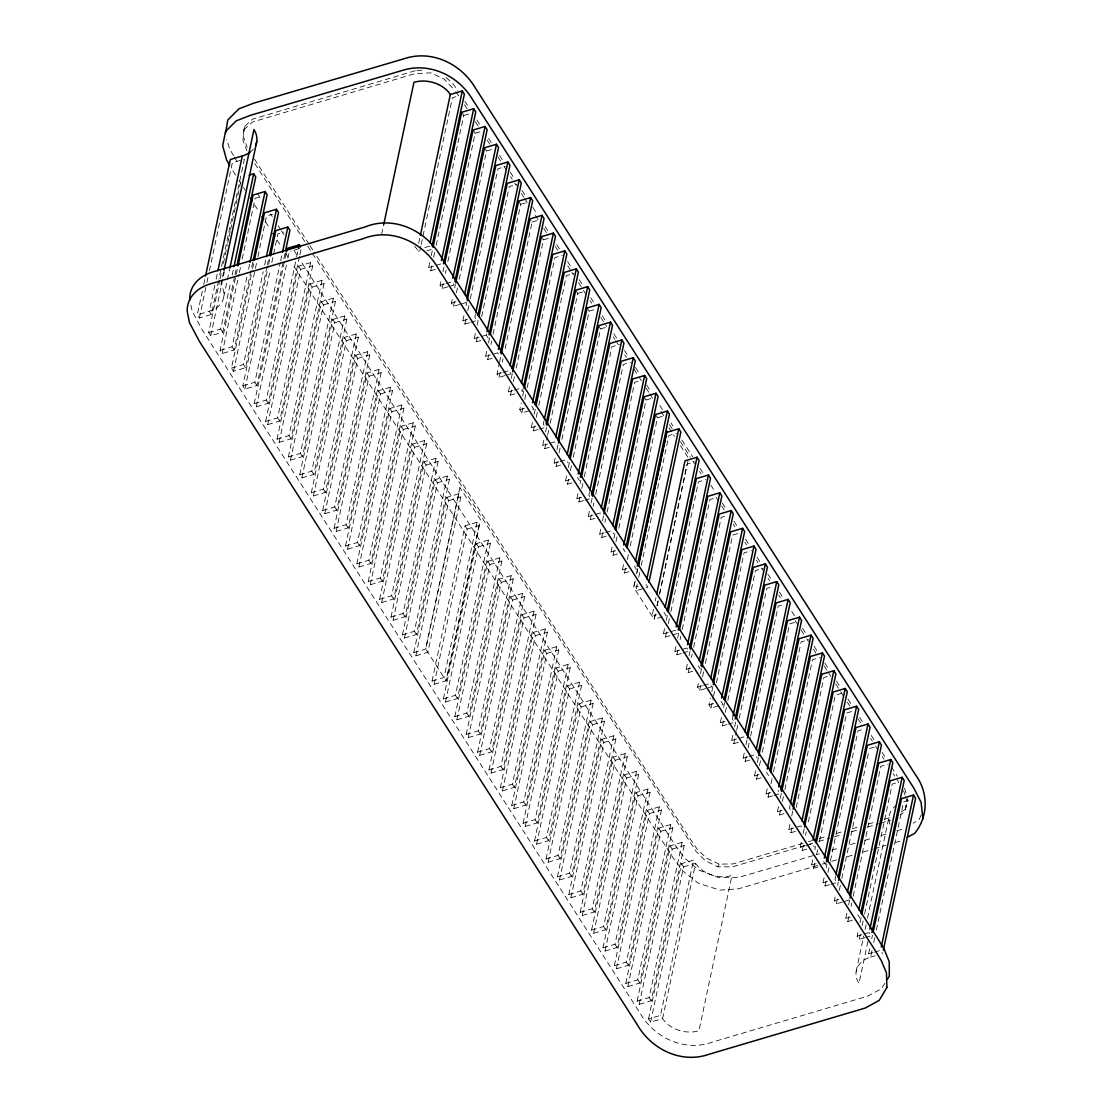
<?xml version="1.0" encoding="UTF-8"?>
<svg xmlns="http://www.w3.org/2000/svg" width="1113" height="1113" viewBox="0 0 1113 1113"><rect width="100%" height="100%" fill="white"/><g stroke="black" fill="none" stroke-linecap="round" stroke-linejoin="round"><path stroke-width="0.75" stroke-dasharray="5 3.75" d="M415.232 70.731L252.484 119.202L244.498 126.645L243.83 129.762L242.94 140.168L246.905 150.631M244.498 126.645L243.427 136.76L247.183 147.292M905.481 796.505L906.984 800.97L904.911 811.614L907.721 798.814L904.911 811.614L900.723 814.493M218.538 280.713L211.359 314.464L199.366 318.012L197.307 314.798L203.401 286.097M203.762 284.413L205.195 277.666M199.366 318.012L206.531 284.26M206.893 282.563L207.978 277.499M209.411 270.751L232.367 162.748L244.359 159.201L218.899 279.015M214.809 285.373L209.3 311.25L211.359 314.464M216.117 279.182L217.55 272.435M234.593 276.539L222.753 332.231L210.747 335.778L208.688 332.564L219.804 280.239M220.165 278.556L221.598 271.809M223.393 263.364L227.344 244.804M227.706 243.121L228.777 238.057M229.139 236.373L230.21 231.309M230.572 229.612L241.326 178.984M223.685 271.92L220.944 284.858A27.269 20.201 12 0 1 209.3 311.25L197.307 314.798M210.747 335.778L224.381 271.642M223.755 296.823L229.946 267.718M222.753 332.231L220.694 329.017L230.739 281.756M232.172 275.008L233.605 268.261M234.94 274.855L236.735 266.41M252.79 262.237L234.133 349.997L222.141 353.544L220.082 350.331L237.653 267.635M222.141 353.544L238.989 274.229M239.351 272.532L240.436 267.482M242.217 259.037L255.141 198.281L261.138 196.514M234.133 349.997L232.074 346.783L247.142 275.899M248.575 269.151L249.646 264.087M267.05 266.508L245.528 367.763L233.521 371.311L231.462 368.097L252.261 270.222M252.623 268.525L253.694 263.461M233.521 371.311L255.044 270.056M255.406 268.372L257.548 258.244M257.91 256.56L266.522 216.047L272.518 214.28M245.528 367.763L243.455 364.549L263.197 271.725M264.63 264.977L266.063 258.23M267.398 264.824L268.831 258.077M284.886 253.903L256.908 385.529L244.902 389.077L242.843 385.863L268.316 266.049M268.678 264.351L270.111 257.604M244.902 389.077L270.376 269.263M271.809 262.515L277.902 233.827L283.912 232.047M256.908 385.529L254.849 382.316L280.309 262.501M280.671 260.804L282.104 254.056M299.508 256.477L268.289 403.296L256.296 406.843L254.237 403.629L286.514 251.747M256.296 406.843L286.431 265.089M287.864 258.341L289.297 251.594M268.289 403.296L266.23 400.082L296.364 258.327M296.726 256.644L298.521 248.199M299.856 254.794L301.289 248.046L290.799 251.148M265.617 421.396L298.618 266.146L310.624 262.598L312.683 265.812L279.683 421.062L267.677 424.61L265.617 421.396L277.624 417.848L310.624 262.598M267.677 424.61L300.677 269.36L298.618 266.146M277.012 439.162L310.012 283.912L322.005 280.365L324.064 283.578L291.063 438.828L279.071 442.376L277.012 439.162L289.004 435.614L322.005 280.365M279.071 442.376L312.071 287.126L310.012 283.912M288.392 456.928L321.393 301.679L333.399 298.131L335.458 301.345L302.458 456.608L290.451 460.156L288.392 456.928L300.399 453.394L333.399 298.131M290.451 460.156L323.452 304.892L321.393 301.679M299.773 474.708L332.773 319.445L344.78 315.897L346.839 319.111L313.838 474.375L301.846 477.922L299.773 474.708L311.779 471.161L344.78 315.897M301.846 477.922L334.846 322.659L332.773 319.445M311.32 492.697L344.32 337.448L356.313 333.9L358.372 337.114L325.372 492.363L313.379 495.911L311.32 492.697L323.313 489.15L356.313 333.9M313.379 495.911L346.38 340.661L344.32 337.448M322.7 510.464L355.701 355.214L367.707 351.666L369.766 354.88L336.766 510.144L324.759 513.677L322.7 510.464L334.693 506.916L367.707 351.666M381.634 234.328L383.707 224.631M324.759 513.677L357.76 358.428L355.701 355.214M334.081 528.244L367.081 372.98L379.088 369.433L381.147 372.646L348.146 527.91L336.14 531.457L334.081 528.244L346.087 524.696L379.088 369.433M336.14 531.457L369.14 376.194L367.081 372.98M345.475 546.01L378.476 390.746L390.468 387.199L392.527 390.413L359.527 545.676L347.534 549.224L345.475 546.01L357.468 542.462L390.468 387.199M347.534 549.224L380.535 393.96L378.476 390.746M418.683 243.288L420.185 236.262M420.811 246.223L419.378 252.985L418.001 250.828M421.173 244.54L452.379 97.721L458.375 95.955M356.856 563.776L389.856 408.513L401.863 404.965L403.922 408.179L370.921 563.442L358.915 566.99L356.856 563.776L368.862 560.229L401.863 404.965M358.915 566.99L391.915 411.727L389.856 408.513M435.266 269.416L430.759 270.751L428.7 267.537L429.771 262.473M431.204 255.712L432.651 248.964M430.759 270.751L432.192 263.99M433.625 257.242L434.71 252.178M436.143 245.43L463.759 115.488L461.7 112.274M368.25 581.543L401.25 426.279L413.243 422.731L415.302 425.945L382.302 581.209L370.309 584.756L368.25 581.543L380.243 577.995L413.243 422.731M370.309 584.756L403.309 429.493L401.25 426.279M448.149 286.737L442.153 288.517L440.08 285.304L441.527 278.542M442.96 271.795L444.031 266.73M442.153 288.517L443.586 281.77M445.381 273.325L446.09 269.944M447.885 261.513L475.154 133.254L473.081 130.04M379.63 599.309L412.631 444.045L424.637 440.498L426.696 443.725L393.696 598.975L381.689 602.523L379.63 599.309L391.637 595.761L424.637 440.498M381.689 602.523L414.69 447.273L412.631 444.045M459.53 304.503L453.534 306.284L451.475 303.07L452.908 296.322M454.702 287.877L455.412 284.511M453.534 306.284L454.967 299.536M456.4 292.775L457.833 286.027M459.266 279.28L486.534 151.02L484.475 147.806M391.011 617.075L424.011 461.825L436.018 458.278L438.077 461.492L405.076 616.741L393.084 620.289L391.011 617.075L403.017 613.527L436.018 458.278M393.084 620.289L426.084 465.039L424.011 461.825M469.422 322.714L464.914 324.05L462.855 320.836L464.65 312.391M466.083 305.644L466.806 302.277M464.914 324.05L465.999 318.986M467.794 310.555L468.865 305.491M470.298 298.743L497.914 168.786L505.413 166.574M402.405 634.841L435.406 479.592L447.398 476.044L449.471 479.258L416.471 634.507L404.464 638.055L402.405 634.841L414.398 631.294L447.398 476.044M404.464 638.055L437.465 482.805L435.406 479.592M475.571 313.908L474.861 317.288L476.921 320.502L470.924 322.283M480.802 340.495L476.308 341.816L474.249 338.602L475.682 331.855M477.115 325.107L478.187 320.043M476.308 341.816L477.741 335.069M481.692 316.509L509.309 186.567L516.808 184.341M413.786 652.608L446.786 497.358L458.793 493.81L460.852 497.024L427.851 652.274L415.845 655.821L413.786 652.608L425.792 649.06L458.793 493.81M415.845 655.821L448.845 500.572L446.786 497.358M488.301 338.269L486.242 335.055L486.965 331.674M492.196 358.261L487.689 359.582L485.63 356.369L487.063 349.621M488.496 342.874L489.581 337.809M487.689 359.582L489.122 352.835M490.916 344.404L491.64 341.023M493.073 334.276L520.689 204.333L518.63 201.119M505.079 375.582L499.083 377.349L497.024 374.135L499.167 364.007M499.528 362.323L500.961 355.576M432.039 681.086L465.039 525.823L477.032 522.289L479.105 525.503L446.104 680.753L434.098 684.3L432.039 681.086L444.031 677.539L477.032 522.289M499.083 377.349L500.878 368.918M502.311 362.17L503.02 358.789M505.177 348.661L532.084 222.099L530.025 218.885M434.098 684.3L467.098 529.051L465.039 525.823M514.957 393.793L510.464 395.115L508.404 391.901L509.837 385.154M511.27 378.406L512.356 373.342M443.419 698.853L476.42 543.603L488.426 540.055L490.485 543.269L457.485 698.519L445.478 702.066L443.419 698.853L455.426 695.305L488.426 540.055M510.464 395.115L511.897 388.367M513.33 381.62L514.763 374.872M516.209 368.125L543.464 239.865L541.405 236.652M445.478 702.066L478.479 546.817L476.42 543.603M523.18 388.2L522.47 391.581L520.397 388.354L514.401 390.134M531.791 406.134L533.85 409.347L521.844 412.895L519.785 409.681L521.218 402.92M522.665 396.172L523.736 391.108M454.814 716.619L487.814 561.369L499.807 557.822L501.866 561.035L468.865 716.285L456.873 719.833L454.814 716.619L466.806 713.071L499.807 557.822M521.844 412.895L523.291 406.134M524.724 399.386L525.795 394.322M527.228 387.574L554.844 257.632L562.357 255.42M456.873 719.833L489.873 564.583L487.814 561.369M537.885 429.562L533.391 430.884L531.318 427.67L532.765 420.923M534.198 414.175L535.631 407.428M466.194 734.385L499.194 579.136L511.201 575.588L513.26 578.802L480.26 734.065L468.253 737.599L466.194 734.385L478.2 730.838L511.201 575.588M468.253 737.599L501.253 582.349L499.194 579.136M533.391 430.884L534.824 424.136M536.257 417.389L537.329 412.325M538.762 405.577L566.392 275.634L573.891 273.408M544.048 420.756L543.325 424.123L545.384 427.336L539.388 429.117M549.266 447.329L544.772 448.65L542.713 445.437L544.146 438.689M545.579 431.941L546.65 426.877M477.588 752.165L510.589 596.902L522.581 593.354L524.64 596.568L491.64 751.832L479.647 755.379L477.588 752.165L489.581 748.618L522.581 593.354M479.647 755.379L512.648 600.116L510.589 596.902M544.772 448.65L547.276 436.839M547.638 435.155L548.723 430.091M550.156 423.343L577.772 293.401L575.713 290.187M560.66 465.095L556.152 466.43L554.093 463.203L555.526 456.455M556.973 449.708L558.044 444.644M488.969 769.932L521.969 614.668L533.976 611.12L536.035 614.334L503.034 769.598L491.028 773.145L488.969 769.932L500.975 766.384L533.976 611.12M491.028 773.145L524.028 617.882L521.969 614.668M556.152 466.43L557.585 459.669M559.032 452.921L560.465 446.174M561.898 439.426L589.153 311.167L587.094 307.953M572.04 482.861L567.547 484.197L565.487 480.983L566.92 474.221M568.353 467.474L569.425 462.41M500.349 787.698L533.35 632.434L545.356 628.887L547.415 632.101L514.415 787.364L502.422 790.912L500.349 787.698L512.356 784.15L545.356 628.887M502.422 790.912L535.423 635.648L533.35 632.434M567.547 484.197L568.98 477.435M570.413 470.688L571.845 463.94M573.278 457.193L600.547 328.933L598.488 325.719M583.435 500.627L578.927 501.963L576.868 498.749L578.663 490.304M580.096 483.557L580.819 480.176M511.743 805.464L544.744 650.201L556.737 646.653L558.809 649.867L525.795 805.13L513.803 808.678L511.743 805.464L523.736 801.917L556.737 646.653M513.803 808.678L546.803 653.414L544.744 650.201M578.927 501.963L580.36 495.215M581.793 488.454L582.878 483.39M584.311 476.642L611.927 346.7L619.426 344.487M589.584 491.821L588.874 495.202L590.933 498.415L584.923 500.182M594.815 518.394L590.321 519.729L588.262 516.515L589.695 509.768M591.128 503.006L592.199 497.956M523.124 823.23L556.124 667.967L568.131 664.419L570.19 667.647L537.189 822.897L525.183 826.444L523.124 823.23L535.13 819.683L568.131 664.419M525.183 826.444L558.183 671.195L556.124 667.967M590.321 519.729L591.754 512.982M593.187 506.22L593.897 502.853M595.692 494.409L623.322 364.466L630.821 362.254M534.518 840.997L567.519 685.747L579.511 682.199L581.57 685.413L548.57 840.663L536.577 844.211L534.518 840.997L546.511 837.449L579.511 682.199M606.195 536.16L601.702 537.496L599.643 534.282L601.076 527.534M602.509 520.787L603.942 514.025M536.577 844.211L569.578 688.961L567.519 685.747M601.702 537.496L603.135 530.748M604.929 522.303L605.653 518.936M607.086 512.189L634.702 382.232L640.698 380.465M617.59 553.94L613.082 555.262L611.023 552.048L612.108 546.984M613.903 538.553L614.974 533.489M546.052 858.999L579.052 703.736L591.045 700.188L593.104 703.402L560.103 858.666L548.111 862.213L546.052 858.999L558.044 855.452L591.045 700.188M613.082 555.262L614.529 548.514M615.962 541.767L617.033 536.703M618.828 528.258L646.083 400.012L644.024 396.785M548.111 862.213L581.111 706.95L579.052 703.736M628.97 571.706L624.476 573.028L622.417 569.814L623.85 563.067M557.432 876.766L590.433 721.502L602.439 717.955L604.498 721.182L571.498 876.432L559.491 879.98L557.432 876.766L569.439 873.218L602.439 717.955M624.476 573.028L625.909 566.28M627.342 559.533L628.414 554.469M630.208 546.024L657.477 417.778L655.418 414.565M559.491 879.98L592.492 724.716L590.433 721.502M634.73 582.266L633.659 587.358L654.263 619.51L655.696 612.72M636.539 573.779L637.624 568.687M635.231 580.833L633.798 587.581L638.306 586.259M637.026 572.402L637.749 569.021M568.826 894.532L601.827 739.282L613.82 735.735L615.879 738.949L582.878 894.198L570.886 897.746L568.826 894.532L580.819 890.984L613.82 735.735M637.29 584.047L635.857 590.794L647.863 587.247L645.804 584.033M638.737 577.299L639.808 572.235M641.241 565.487L668.857 435.545L676.356 433.319M570.886 897.746L603.886 742.496L601.827 739.282M580.207 912.298L613.207 757.049L625.214 753.501L627.273 756.715L594.272 911.964L582.266 915.512L580.207 912.298L592.213 908.751L625.214 753.501M582.266 915.512L615.266 760.262L613.207 757.049M653.484 609.312L652.051 616.059L656.545 614.724M655.279 600.867L655.988 597.5M655.181 614.209L654.11 619.273L666.103 615.726L664.044 612.512M656.976 605.778L658.047 600.714M659.494 593.966L687.111 464.024L694.609 461.798M657.143 605.931L658.228 600.839M659.661 594.05L688.53 458.278L680.099 445.117M591.587 930.065L624.588 774.815L636.594 771.267L638.653 774.481L605.653 929.731L593.66 933.278L591.587 930.065L603.594 926.517L636.594 771.267M593.66 933.278L626.661 778.029L624.588 774.815M669.998 635.718L665.491 637.039L663.431 633.826L664.864 627.078M666.297 620.331L667.383 615.266M665.491 637.039L666.924 630.292M668.37 623.544L669.442 618.48M670.875 611.733L698.491 481.79L705.99 479.564M602.982 947.831L635.982 792.581L647.975 789.034L650.048 792.247L617.033 947.511L605.041 951.045L602.982 947.831L614.974 944.283L647.975 789.034M605.041 951.045L638.041 795.795L635.982 792.581M681.379 653.484L676.885 654.806L674.826 651.592L676.259 644.844M677.692 638.097L678.763 633.033M676.885 654.806L678.318 648.058M680.113 639.627L680.822 636.246M682.255 629.499L709.885 499.556L715.882 497.775M614.362 965.611L647.363 810.347L659.369 806.8L661.428 810.014L628.428 965.277L616.421 968.825L614.362 965.611L626.369 962.063L659.369 806.8M616.421 968.825L649.422 813.561L647.363 810.347M692.773 671.25L688.265 672.572L686.206 669.358L687.639 662.611M689.072 655.863L690.157 650.799M688.265 672.572L689.698 665.824M691.493 657.393L692.216 654.013M693.649 647.265L721.266 517.322L727.262 515.542M625.756 983.377L658.757 828.114L670.749 824.566L672.809 827.78L639.808 983.043L627.815 986.591L625.756 983.377L637.749 979.83L670.749 824.566M627.815 986.591L660.816 831.328L658.757 828.114M705.656 688.571L699.66 690.352L697.587 687.124L699.034 680.377M700.467 673.629L701.538 668.565M699.66 690.352L701.093 683.591M702.526 676.843L703.959 670.096M705.392 663.348L732.66 535.089L738.656 533.322M637.137 1001.144L670.137 845.88L682.144 842.332L684.203 845.546L651.202 1000.81L639.196 1004.357L637.137 1001.144L649.143 997.596L682.144 842.332M639.196 1004.357L672.196 849.094L670.137 845.88M720.974 701.357L723.047 704.571L711.04 708.118L708.981 704.905L710.414 698.143M711.847 691.396L712.918 686.331M711.04 708.118L713.196 697.99M713.544 696.307L714.991 689.545M716.424 682.798L744.04 552.855L751.539 550.643M648.531 1018.91L681.532 863.646L693.524 860.099L695.583 863.312A27.269 20.201 12 0 0 731.951 875.514L698.95 1030.777A27.269 20.201 12 0 1 662.583 1018.576L650.59 1022.124L648.531 1018.91L660.524 1015.362L693.524 860.099M650.59 1022.124L683.591 866.86L681.532 863.646M726.928 724.549L722.42 725.885L720.361 722.671L721.794 715.909M723.589 707.478L724.674 702.414M722.42 725.885L723.867 719.137M725.3 712.376L726.372 707.312M727.805 700.564L755.421 570.621L762.934 568.409M733.077 715.742L732.368 719.123L734.427 722.337L728.431 724.104M738.309 742.315L733.815 743.651L731.756 740.437L733.189 733.69M734.622 726.928L736.055 720.181M733.815 743.651L736.319 731.839M736.681 730.156L737.752 725.092M739.199 718.33L766.815 588.387L772.812 586.621M749.703 760.082L745.195 761.417L743.136 758.203L744.569 751.456M746.002 744.708L747.087 739.644M745.195 761.417L746.628 754.67M748.075 747.922L750.218 737.794M750.579 736.11L778.196 606.154L784.206 604.387M761.083 777.862L756.59 779.183L754.531 775.97L755.964 769.222M757.397 762.475L758.468 757.41M756.59 779.183L758.023 772.436M759.456 765.688L760.889 758.941M762.322 752.179L789.59 623.934L795.586 622.153M772.617 795.851L768.123 797.186L766.064 793.972L767.859 785.528M768.123 797.186L769.194 792.122M770.989 783.677L772.06 778.627M773.493 771.865L801.123 641.923L808.622 639.711M784.011 813.617L779.503 814.953L777.444 811.739L778.877 804.991M780.31 798.23L781.396 793.179M779.503 814.953L780.936 808.205M782.369 801.457L783.455 796.393M784.888 789.632L812.504 659.689L820.003 657.477M790.16 804.81L789.451 808.191L791.51 811.405M795.392 831.383L790.898 832.719L788.825 829.505L790.272 822.757M791.705 816.01L792.776 810.946M790.898 832.719L792.679 824.288M796.268 807.412L823.898 677.469L829.895 675.688M806.772 849.163L802.278 850.485L800.219 847.271L801.29 842.207M803.085 833.776L804.17 828.712M802.278 850.485L803.711 843.737M805.506 835.293L806.229 831.926M808.372 821.797L835.279 695.235L841.275 693.455M818.166 866.93L813.659 868.251L811.6 865.038L813.033 858.29M814.827 849.859L815.551 846.478M813.659 868.251L815.106 861.504M816.539 854.756L817.972 848.009M819.405 841.261L846.659 713.002L852.669 711.221M829.547 884.696L825.053 886.018L822.994 882.804L824.789 874.373M826.222 867.625L826.931 864.245M825.053 886.018L826.486 879.27M827.919 872.522L830.075 862.394M830.437 860.711L858.053 730.768L864.05 728.987M835.71 875.889L834.987 879.256L836.364 881.399M842.444 902.017L836.433 903.798L834.374 900.57L835.807 893.822M837.602 885.392L838.326 882.011M836.433 903.798L837.866 897.036M839.313 890.289L840.385 885.225M841.818 878.477L869.072 750.218M852.321 920.228L847.828 921.564L845.769 918.35L847.202 911.589M848.635 904.841L850.068 898.094M847.828 921.564L849.261 914.803M851.055 906.372L851.765 902.991M853.198 896.243L880.828 766.3L888.327 764.088M865.204 937.549L859.208 939.33L857.149 936.116L858.582 929.355M860.015 922.607L861.1 917.543M859.208 939.33L860.641 932.583M862.074 925.821L863.159 920.757M864.592 914.01L892.209 784.067L898.205 782.3M856.147 971.51L863.702 935.936M865.079 929.466L866.109 924.611M867.486 918.142L889.148 816.246M867.89 941.431L858.958 983.475A27.269 20.201 12 0 1 870.603 957.097L872.383 948.652M875.096 955.761L870.603 957.097L868.53 953.883L869.976 947.135M871.757 938.69L872.481 935.31M873.691 942.544L874.721 937.689M876.334 930.092L903.603 801.833L909.599 800.066M921.119 815.022L919.115 819.613L913.244 823.189M307.675 246.056L696.251 851.626L705.155 860.586L717.829 866.832L719.151 864.105L732.952 863.952L805.464 842.597M884.863 983.28L881.301 988.9L867.472 996.232L710.984 1042.519C683.591 1051.91 653.693 1037.219 639.85 1012.802L202.302 330.018L192.187 311.209L190.49 303.167M243.83 129.762L252.47 122.027L414.565 73.736L430.759 72.832L444.129 79.051L454.939 90.431M901.196 811.975L905.217 809.388M896.883 830.827L904.424 828.559M463.759 115.488L469.756 113.721M475.154 133.254L481.15 131.487M486.534 151.02L492.53 149.253M300.677 269.36L312.683 265.812M520.689 204.333L526.686 202.552M424.818 247.545L429.312 246.21L431.371 249.437L426.877 250.759M312.071 287.126L324.064 283.578M532.084 222.099L538.08 220.318M208.688 332.564L220.694 329.017M428.7 267.537L434.696 265.757M436.199 265.311L440.706 263.99M323.452 304.892L335.458 301.345M543.464 239.865L549.46 238.085M220.082 350.331L232.074 346.783M440.08 285.304L444.588 283.968M446.09 283.523L452.087 281.756L454.146 284.97L449.652 286.291M334.846 322.659L346.839 319.111M231.462 368.097L243.455 364.549M451.475 303.07L455.968 301.734M461.032 304.072L465.526 302.736L463.467 299.522M346.38 340.661L358.372 337.114M242.843 385.863L254.849 382.316M462.855 320.836L467.363 319.501M357.76 358.428L369.766 354.88M577.772 293.401L583.769 291.62M254.237 403.629L266.23 400.082M474.249 338.602L480.246 336.836M481.748 336.39L486.242 335.055M369.14 376.194L381.147 372.646M589.153 311.167L595.163 309.4M485.63 356.369L497.636 352.821L499.695 356.035M380.535 393.96L392.527 390.413M600.547 328.933L606.543 327.166M497.024 374.135L501.518 372.813M503.02 372.368L509.017 370.587L511.076 373.801L506.582 375.137M391.915 411.727L403.922 408.179M508.404 391.901L512.898 390.58M403.309 429.493L415.302 425.945M519.785 409.681L524.293 408.346M414.69 447.273L426.696 443.725M531.318 427.67L535.826 426.349M426.084 465.039L438.077 461.492M646.083 400.012L652.093 398.231M542.713 445.437L548.709 443.67M550.212 443.224L554.705 441.889L556.764 445.103M437.465 482.805L449.471 479.258M657.477 417.778L663.473 415.998M554.093 463.203L558.601 461.881M560.103 461.436L566.1 459.655L568.159 462.883M448.845 500.572L460.852 497.024M565.487 480.983L569.981 479.647M467.098 529.051L479.105 525.503M576.868 498.749L581.376 497.414M478.479 546.817L490.485 543.269M588.262 516.515L594.259 514.735M595.761 514.289L600.255 512.968L602.314 516.182M489.873 564.583L501.866 561.035M599.643 534.282L604.136 532.946M605.639 532.501L611.635 530.734L613.708 533.948M501.253 582.349L513.26 578.802M611.023 552.048L615.531 550.712M512.648 600.116L524.64 596.568M622.417 569.814L626.911 568.493M524.028 617.882L536.035 614.334M535.423 635.648L547.415 632.101M546.803 653.414L558.809 649.867M663.431 633.826L669.428 632.059M670.93 631.614L675.438 630.278L677.497 633.492L671.501 635.273M558.183 671.195L570.19 667.647M674.826 651.592L686.818 648.044L688.877 651.258L682.881 653.039M569.578 688.961L581.57 685.413M686.206 669.358L690.714 668.037M581.111 706.95L593.104 703.402M697.587 687.124L702.094 685.803M703.597 685.358L709.593 683.577L711.652 686.804L707.158 688.126M592.492 724.716L604.498 721.182M708.981 704.905L713.475 703.569M603.886 742.496L615.879 738.949M720.361 722.671L724.869 721.335M615.266 760.262L627.273 756.715M731.756 740.437L737.752 738.656M739.255 738.211L743.748 736.889L745.807 740.103M626.661 778.029L638.653 774.481M743.136 758.203L747.644 756.868M749.132 756.423L755.143 754.656L757.202 757.87M638.041 795.795L650.048 792.247M754.531 775.97L759.024 774.634M649.422 813.561L661.428 810.014M869.434 748.534L876.933 746.322M766.064 793.972L770.558 792.637M774.119 795.405L780.116 793.639L778.057 790.425M660.816 831.328L672.809 827.78M777.444 811.739L781.938 810.403M672.196 849.094L684.203 845.546M788.825 829.505L800.831 825.957L802.89 829.171M683.591 866.86L695.583 863.312L662.583 1018.576L660.524 1015.362M808.553 841.678L811.627 840.774M819.349 838.492L827.112 836.197M836.475 833.428L842.736 831.578M852.196 828.782L858.568 826.903M868.21 824.051L874.748 822.117M884.585 819.21L891.193 817.262M804.977 845.532L732.618 866.804L717.829 866.832M809.582 844.169L812.671 843.264M818.834 841.442L829.7 838.228M834.402 836.837L842.221 834.527M851.654 831.745L858.012 829.867M867.639 827.015L879.006 823.662M880.633 823.175L890.47 820.267M800.219 847.271L804.713 845.936M806.215 845.504L812.212 843.724L814.285 846.937M813.13 855.633L738.601 877.447L718.998 877.698L698.727 870.032L684.37 857.859L675.16 845.226L300.468 260.539M816.219 854.714L819.307 853.796M831.703 850.137L837.922 848.301M850.457 844.586L855.215 843.181M864.745 840.371L872.801 837.992M881.009 835.557L887.673 833.595M811.6 865.038L816.107 863.716M817.679 865.469L738.322 888.842L719.833 890.122L698.394 883.249L682.951 871.006L673.254 858.165L292.051 263.322M822.326 864.105L830.103 861.796M831.661 861.337L837.908 859.5M847.299 856.718L853.615 854.854M863.132 852.043L872.717 849.205M874.373 848.718L885.92 845.31M895.297 842.527L899.986 841.15M822.994 882.804L827.488 881.482M831.049 884.251L837.046 882.47M834.374 900.57L838.882 899.248M843.932 901.572L848.44 900.25L846.381 897.036M845.769 918.35L850.262 917.015M857.149 936.116L869.156 932.569L871.215 935.783L866.707 937.104M868.53 953.883L873.037 952.547M874.54 952.102L880.536 950.335L882.595 953.549M416.888 70.606L423.538 70.063M719.151 864.105L706.477 858.123L697.155 849.149L690.046 838.771L314.061 252.053M446.243 77.576L453.367 84.226L457.916 90.793M455.829 91.739L459.432 96.914M464.928 101.394L467.488 105.387M476.809 119.94L480.19 125.213M488.607 138.346L491.96 143.577M499.487 155.333L503.674 161.858M510.352 172.292L514.512 178.79M521.983 190.448L525.308 195.624M532.765 207.255L536.911 213.724M545.189 226.649L547.666 230.53M556.778 244.735L560.089 249.91M567.547 261.527L571.679 267.996M579.136 279.613L582.433 284.775M590.711 297.686L594.008 302.847M602.272 315.73L605.583 320.892M613.833 333.761L617.131 338.909M624.532 350.47L626.995 354.31M635.44 367.485L640.128 374.803M646.695 385.042L651.369 392.346M659.8 405.494L662.611 409.876M671.028 423.023L672.892 425.931M681.949 440.052L692.648 456.761M700.077 468.35L704.209 474.792M710.817 485.101L714.949 491.543M722.379 503.146L725.676 508.307M733.94 521.19L738.072 527.632M745.501 539.235L749.633 545.69M757.077 557.293L761.209 563.735M767.817 574.058L771.949 580.499M779.392 592.102L783.524 598.557M791.774 611.454L795.085 616.602M802.529 628.205L806.647 634.66M814.09 646.263L818.222 652.705M824.83 663.028L828.962 669.47M836.406 681.073L840.538 687.528M847.995 699.159L851.306 704.348M859.626 717.329L863.785 723.812M871.284 735.512L874.623 740.729M882.15 752.471L884.668 756.395M891.402 766.899L897.315 776.137M464.524 104.761L467.043 108.684M475.446 121.804L478.813 127.035M487.188 140.127L489.706 144.036M498.054 157.086L500.572 160.995M503.911 166.213L506.415 170.122M510.589 176.633L512.258 179.235M514.749 183.13L516.404 185.718M521.385 193.467L523.861 197.349M524.696 198.643L527.172 202.524M535.464 215.435L538.775 220.611M543.742 228.36L547.053 233.535M555.331 246.446L557.808 250.328M567.741 265.826L571.052 270.988M571.887 272.282L573.543 274.855M578.496 282.605L582.642 289.06M583.462 290.354L585.953 294.235M590.085 300.691L591.74 303.265M600.825 317.455L606.613 326.471M613.221 336.78L614.863 339.354M615.698 340.648L618.174 344.515M624.755 354.797L626.396 357.356M633.895 369.043L637.638 374.886M639.502 377.808L641.38 380.729M646.055 388.02L648.865 392.402M649.797 393.863L652.608 398.245M661.039 411.407L663.849 415.789M669.47 424.554L672.28 428.936M680.474 441.736L690.38 457.193M692.856 461.046L694.498 463.62M699.451 471.342L701.093 473.915M715.965 497.108L718.442 500.975M721.739 506.123L724.215 509.991M733.3 524.167L734.956 526.755M744.875 542.226L746.517 544.8M756.437 560.27L758.092 562.844M761.389 568.006L763.88 571.873M767.998 578.329L769.653 580.903M778.752 595.079L780.394 597.667M795.266 620.873L797.743 624.741M801.054 629.888L804.351 635.05M806.842 638.918L808.483 641.491M813.436 649.227L815.926 653.094M824.177 665.977L827.488 671.139M828.309 672.419L830.785 676.287M835.738 684.022L839.87 690.463M840.691 691.757L843.167 695.625M847.327 702.094L849.817 705.976M858.123 718.942L860.613 722.838M870.589 738.392L872.244 740.994M875.583 746.197L877.239 748.785M882.247 756.59L883.917 759.191M893.071 773.493L894.741 776.095M668.857 427.587L674.478 436.352M577.48 477.435L579.539 480.649M623.03 548.5L625.089 551.714M634.41 566.267L636.469 569.48M698.213 665.811L700.272 669.024M766.523 772.422L768.582 775.636M823.606 861.49L825.665 864.704M857.761 914.803L859.82 918.016M254.432 159.02L309.108 244.331M309.929 245.611L313.24 250.773M254.821 163.583L305.199 242.203M257.312 193.189L261.485 199.7M270.64 213.988L272.295 216.576M278.111 225.647L280.587 229.528M281.422 230.822L283.912 234.704M293.846 250.216L297.157 255.378M235.455 175.005L231.295 168.091M239.045 180.612L240.839 183.408M243.441 187.471L245.18 190.17M254.557 204.806L258.759 211.359M265.451 221.793L269.61 228.304M277.109 239.991L281.269 246.488M285.415 252.957L287.905 256.853M277.624 417.848L279.683 421.062M289.004 435.614L291.063 438.828M300.399 453.394L302.458 456.608M311.779 471.161L313.838 474.375M323.313 489.15L325.372 492.363M334.693 506.916L336.766 510.144M346.087 524.696L348.146 527.91M357.468 542.462L359.527 545.676M368.862 560.229L370.921 563.442M380.243 577.995L382.302 581.209M391.637 595.761L393.696 598.975M403.017 613.527L405.076 616.741M414.398 631.294L416.471 634.507M455.426 695.305L457.485 698.519M466.806 713.071L468.865 716.285M478.2 730.838L480.26 734.065M489.581 748.618L491.64 751.832M500.975 766.384L503.034 769.598M512.356 784.15L514.415 787.364M523.736 801.917L525.795 805.13M535.13 819.683L537.189 822.897M546.511 837.449L548.57 840.663M558.044 855.452L560.103 858.666M569.439 873.218L571.498 876.432M580.819 890.984L582.878 894.198M592.213 908.751L594.272 911.964M603.594 926.517L605.653 929.731M614.974 944.283L617.033 947.511M626.369 962.063L628.428 965.277M637.749 979.83L639.808 983.043M649.143 997.596L651.202 1000.81M897.245 779.99L898.803 782.634M233.535 155.625L229.556 148.822L226.718 139.389M234.328 156.989L236.721 161.065M903.478 790.536L904.98 795.002M904.521 788.143L906.344 794.237M890.038 824.413A27.269 20.201 12 0 1 895.715 805.729M414.704 246.418A27.255 20.187 12 0 1 417.319 249.757M253.319 149.086A27.269 20.201 12 0 1 250.175 152.091M459.906 487.605L425.639 648.837L446.243 680.989L480.51 519.757L459.906 487.605"/><path stroke-width="1.5" d="M225.563 133.059L227.789 120.051L238.878 108.851L253.778 103.161L407.845 57.626C434.126 50.781 461.603 64.791 475.126 87.621L915.54 774.885C928.506 792.178 928.534 816.775 914.524 833.498L907.248 837.324M205.557 275.982L230.308 159.535L242.3 155.987A27.269 20.201 12 0 0 250.188 152.091M217.898 270.807L242.3 155.987M224.033 270.306L253.945 129.609A27.269 20.201 12 0 1 255.573 145.511M229.946 267.718L256.755 141.574M233.967 266.577L253.694 173.753L249.187 175.089M237.097 264.727L255.753 176.967L253.694 173.753M238.015 265.951L253.082 195.067L265.075 191.519L267.134 194.733L253.152 260.553M250.008 262.404L265.075 191.519M254.418 260.094L264.463 212.833L276.469 209.286L278.528 212.5L269.555 254.696M266.424 256.547L276.469 209.286M270.473 255.92L275.843 230.6L287.85 227.052L289.909 230.28L285.61 250.522M282.465 252.373L287.85 227.052M286.514 251.747L287.237 248.38L299.23 244.832L300.607 246.975M298.521 248.199L299.23 244.832M383.707 224.631L413.953 82.306A27.269 20.201 12 0 1 450.32 94.508L462.312 90.96L464.371 94.174L432.094 246.056M420.408 235.205L450.32 94.508M430.035 242.843L462.312 90.96M432.999 247.281L461.7 112.274L473.707 108.726L475.766 111.94L443.475 263.823M441.416 260.609L473.707 108.726M444.755 263.364L473.081 130.04L485.087 126.492L487.146 129.706L454.869 281.589M452.81 278.375L485.087 126.492M455.774 282.813L484.475 147.806L496.468 144.259L498.527 147.472L466.611 297.672M464.552 294.458L496.468 144.259M467.168 300.58L495.855 165.573L507.862 162.025L509.921 165.253L477.992 315.438M475.933 312.224L507.862 162.025M478.91 316.662L507.25 183.339L519.242 179.805L521.301 183.019L489.024 334.902M486.965 331.674L519.242 179.805M490.29 334.429L518.63 201.119L530.637 197.571L532.696 200.785L500.405 352.668M498.346 349.454L530.637 197.571M501.323 353.892L530.025 218.885L542.017 215.338L544.076 218.551L512.147 368.751M510.088 365.523L542.017 215.338M512.703 371.659L541.405 236.652L553.411 233.104L555.47 236.318L523.541 386.517M521.482 383.303L553.411 233.104M524.46 387.741L552.785 254.418L564.792 250.87L566.851 254.084L534.922 404.283M532.501 402.753L564.792 250.87M535.993 405.73L564.319 272.421L576.325 268.873L578.384 272.087L546.107 423.97M544.396 419.058L576.325 268.873M547.012 425.194L575.713 290.187L587.706 286.639L589.765 289.853L557.85 440.052M555.79 436.825L587.706 286.639M558.406 442.96L587.094 307.953L599.1 304.406L601.159 307.619L569.23 457.819M567.171 454.605L599.1 304.406M570.148 459.043L598.488 325.719L610.481 322.172L612.54 325.386L580.263 477.268M578.204 474.055L610.481 322.172M581.529 476.809L609.868 343.486L621.875 339.938L623.934 343.152L591.643 495.035M589.946 490.137L621.875 339.938M592.561 496.259L621.263 361.252L633.255 357.704L635.314 360.918L603.385 511.117M601.326 507.904L633.255 357.704M603.942 514.025L632.643 379.018L644.65 375.471L646.709 378.698L614.779 528.884M612.72 525.67L644.65 375.471M615.698 530.108L644.024 396.785L656.03 393.251L658.089 396.465L626.16 546.65M623.739 545.12L656.03 393.251M627.078 547.874L655.418 414.565L667.41 411.017L669.47 414.231L637.192 566.114M635.495 561.202L667.41 411.017M638.347 565.293L666.84 431.218M638.459 565.641L666.798 432.331L678.805 428.783L680.864 431.997L648.935 582.196M646.876 578.969L678.805 428.783M656.712 594.119L685.052 460.796L697.044 457.248L699.103 460.476L667.188 610.661M665.129 607.448L697.044 457.248M668.092 611.886L696.432 478.576L708.438 475.028L710.497 478.242L678.207 630.125M676.148 626.911L708.438 475.028M679.486 629.652L707.826 496.342L719.819 492.795L721.878 496.008L689.601 647.891M687.542 644.677L719.819 492.795M690.505 649.116L719.207 514.109L731.213 510.561L733.272 513.775L700.981 665.657M699.284 660.746L731.213 510.561M701.9 666.882L730.601 531.875L742.594 528.327L744.653 531.541L712.723 681.74M710.664 678.527L742.594 528.327M713.28 684.648L741.981 549.641L753.974 546.093L756.047 549.307L724.118 699.507M721.697 697.976L753.974 546.093M725.022 700.731L753.362 567.407L765.368 563.86L767.427 567.074L735.15 718.956M733.077 715.742L765.368 563.86M736.416 718.497L764.756 585.174L776.749 581.626L778.808 584.84L746.893 735.039M744.834 731.825L776.749 581.626M747.449 737.947L776.137 602.94L788.143 599.392L790.202 602.62L758.273 752.805M756.214 749.592L788.143 599.392M758.829 755.713L787.531 620.706L799.524 617.172L801.583 620.386L769.667 770.572M767.247 769.041L799.524 617.172M770.725 772.032L799.064 638.709L811.057 635.161L813.116 638.375L780.839 790.258M778.78 787.044L811.057 635.161M781.743 791.482L810.445 656.475L822.451 652.928L824.51 656.141L792.581 806.341M790.522 803.127L822.451 652.928M793.138 809.248L821.825 674.241L833.832 670.694L835.891 673.922L803.962 824.107M801.903 820.893L833.832 670.694M804.518 827.029L833.22 692.022L845.212 688.474L847.285 691.688L815.356 841.873M812.935 840.357L845.212 688.474M816.26 843.098L844.6 709.788L856.607 706.24L858.666 709.454L826.389 861.337M824.316 858.123L856.607 706.24M827.655 860.864L855.994 727.554L867.987 724.007L870.046 727.22L838.131 877.42M836.072 874.192L867.987 724.007M838.687 880.327L867.375 745.32L879.381 741.773L881.44 744.987L849.511 895.186M847.452 891.972L879.381 741.773M850.068 898.094L878.769 763.087L890.762 759.539L892.821 762.753L860.905 912.952M858.833 909.738L890.762 759.539M861.81 914.176L890.15 780.853L902.156 777.305L904.215 780.519L871.924 932.402M869.865 929.188L902.156 777.305M873.204 931.943L901.53 798.619L913.536 795.072L915.596 798.285L883.319 950.168M881.259 946.954L913.536 795.072M887.534 979.064L889.315 976.24L889.245 961.743L884.181 949.292L877.948 938.857L442.084 258.703C427.809 231.462 394.559 214.767 364.925 227.01L212.806 271.962A43.045 31.887 12 0 0 189.808 299.94M250.328 198.197L252.011 200.841M262.098 216.59L263.781 219.191M272.949 233.507L274.619 236.109M229.723 165.336L226.551 159.855L222.697 145.803L225.494 131.571L236.193 120.872L250.258 115.39L402.989 70.244C429.089 62.147 457.485 75.336 471.592 98L913.898 788.227L921.105 802.362L922.927 819.071M886.908 987.454L879.256 1000.337L865.371 1008.002L708.619 1054.401C681.156 1063.931 651.119 1049.156 637.262 1024.656L199.394 341.385L189.502 322.714L187.234 311.598A43.115 31.943 12 0 1 210.496 283.843L363.075 238.739C392.333 226.843 424.999 243.399 439.204 270.125L875.11 950.349L881.329 960.644L886.463 972.943L886.908 987.454"/></g></svg>
